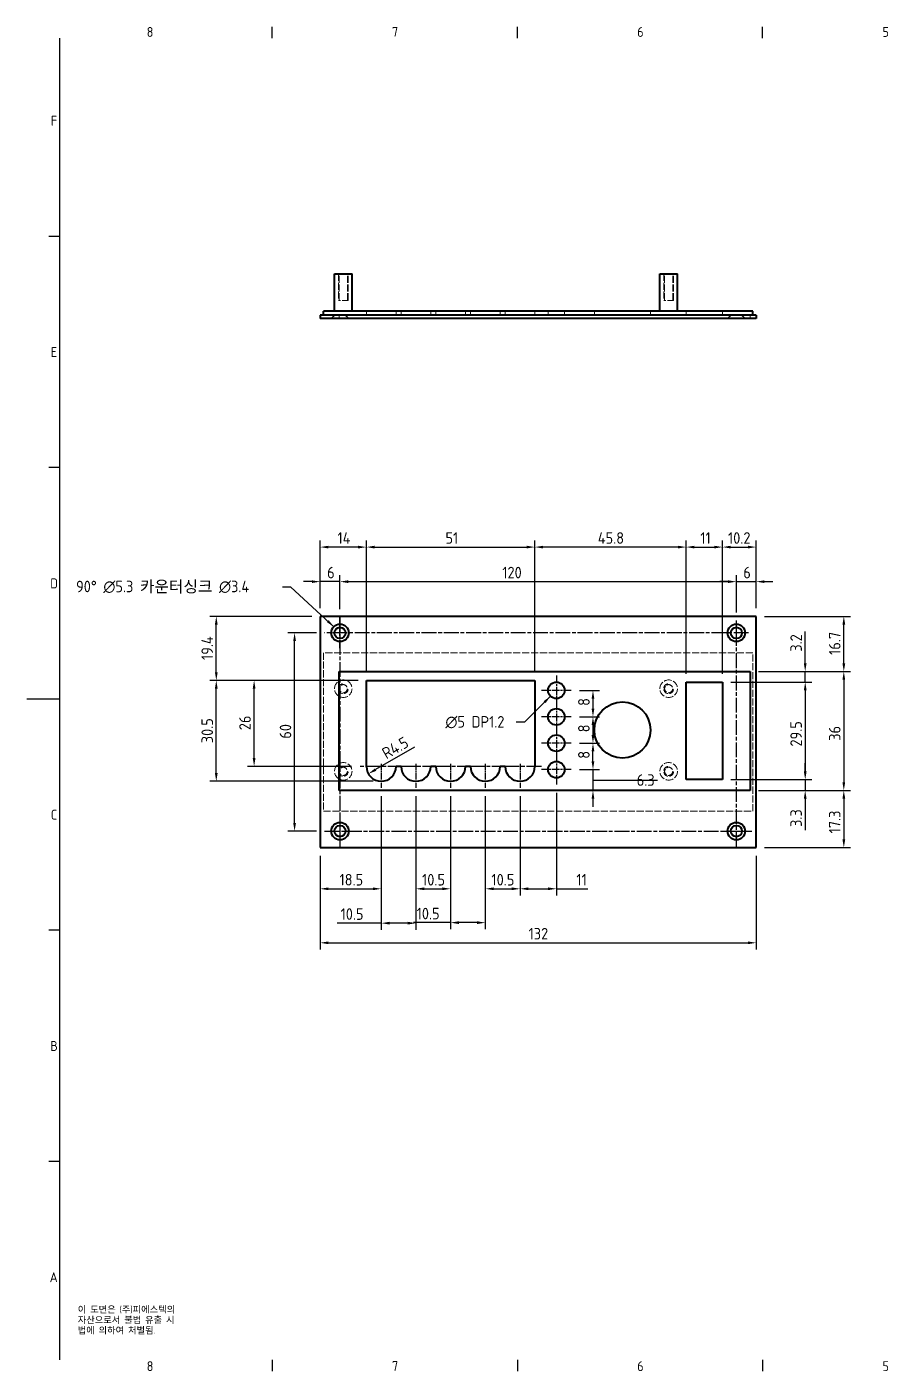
# Model space of a CAD drawing. Header units: millimetres. Extents: x 0 to 594, y 0 to 420.
# Drawn here: x 0 to 260.7, y 6.6 to 413.4 of the extents above; entities that cross this region are included whole.
import ezdxf

# ---------------------------------------------------------------- set-up
doc = ezdxf.new("R2010")
doc.units = ezdxf.units.MM
doc.linetypes.add('CHAIN', pattern=[0.3543, 0.2362, -0.0295, 0.0591, -0.0295])
doc.linetypes.add('DASHED', pattern=[0.2067, 0.1654, -0.0413])
doc.layers.get('0').update_dxf_attribs({"color": 3, "lineweight": 25})
for name, color, linetype, lineweight in [('가려진 것(ISO)', 2, 'DASHED', 18), ('가시적인 것(ISO)', 3, 'Continuous', 40), ('경계(ISO)', 7, 'Continuous', 25), ('기호(ISO)', 5, 'Continuous', 25), ('중심 표식(ISO)', 1, 'Continuous', 25), ('중심선(ISO)', 1, 'Continuous', 25), ('치수(ISO)', 2, 'Continuous', 25)]:
    doc.layers.add(name, color=color, linetype=linetype, lineweight=lineweight)
doc.styles.add('문자 텍스트_PSTEK_POSCO', font='isocp.shx')
doc.styles.add('치수 텍스트_PSTEK_POSCO', font='isocp.shx')
doc.dimstyles.new('치수_PSTEK_POSCO', dxfattribs={"dimtxt": 3.5, "dimasz": 2.5, "dimexe": 2, "dimexo": 2.5, "dimgap": 1, "dimtad": 1, "dimrnd": 1e-08, "dimdsep": 46, "dimtxsty": '치수 텍스트_PSTEK_POSCO', "dimcen": 0.09, "dimdle": 10, "dimclrd": 7, "dimclre": 7, "dimclrt": 2, "dimadec": 1, "dimazin": 2, "dimtfac": 1, "dimtmove": 0, "dimatfit": 3, "dimfxl": 0, "dimtolj": 1, "dimlwd": -1, "dimlwe": -1, "dimarcsym": 0})
doc.dimstyles.new('치수_PSTEK_POSCO$7', dxfattribs={"dimtxt": 3.5, "dimasz": 2.5, "dimexe": 2, "dimexo": 2.5, "dimgap": 1, "dimtad": 1, "dimrnd": 1e-08, "dimdsep": 46, "dimtxsty": '치수 텍스트_PSTEK_POSCO', "dimcen": 0.09, "dimdle": 10, "dimclrd": 7, "dimclre": 7, "dimclrt": 2, "dimadec": 1, "dimazin": 2, "dimtfac": 1, "dimtmove": 0, "dimatfit": 3, "dimfxl": 0, "dimtolj": 1, "dimlwd": -1, "dimlwe": -1, "dimarcsym": 0})

# ---------------------------------------------------------------- blocks, each defined once
blk = doc.blocks.new('경계 Default Border')
at = {"layer": '경계(ISO)'}
for p, q in [((74.25, 410), (74.25, 413.4)), ((148.5, 410), (148.5, 413.4)), ((222.75, 410), (222.75, 413.4)), ((10, 350), (6.6, 350)), ((10, 280), (6.6, 280)), ((10, 140), (6.6, 140)), ((10, 70), (6.6, 70)), ((74.25, 10), (74.25, 6.6)), ((148.5, 10), (148.5, 6.6)), ((222.75, 10), (222.75, 6.6))]:
    blk.add_line(p, q, dxfattribs=at)
at = {"layer": '경계(ISO)', "flags": 128}
for points in [[(10, 10), (10, 410)], [(0, 210), (10, 210)]]:
    blk.add_lwpolyline(points, dxfattribs=at)
at = {"layer": '경계(ISO)', "color": 2, "char_height": 3, "attachment_point": 7, "style": '문자 텍스트_PSTEK_POSCO'}
for s, insert in [('8', (36.27, 410.37)), ('7', (110.52, 410.39)), ('6', (184.77, 410.37)), ('5', (259.02, 410.37)), ('F', (7.24, 383.5)), ('E', (7.24, 313.47)), ('D', (7.08, 243.47)), ('C', (7.24, 173.47)), ('B', (7.08, 103.47)), ('A', (6.91, 33.49)), ('8', (36.27, 6.57)), ('7', (110.52, 6.59)), ('6', (184.77, 6.57)), ('5', (259.02, 6.57))]:
    blk.add_mtext(s, dxfattribs=dict(at, insert=insert))
blk = doc.blocks.new('*D23')
at = {"layer": 'Defpoints', "color": 0}
for p in [(210.59, 215.1), (210.59, 185.6), (235.63, 185.6)]:
    blk.add_point(p, dxfattribs=at)
at = {"layer": '치수(ISO)', "color": 7}
for p, q in [((213.09, 215.1), (237.63, 215.1)), ((235.63, 212.6), (235.63, 188.1)), ((213.09, 185.6), (237.63, 185.6))]:
    blk.add_line(p, q, dxfattribs=at)
for points in [[(235.21, 212.6), (236.05, 212.6), (235.63, 215.1)], [(235.21, 188.1), (236.05, 188.1), (235.63, 185.6)]]:
    blk.add_solid(points, dxfattribs=at)
at = {"layer": '치수(ISO)', "color": 2, "insert": (232.88, 195.6), "char_height": 3.5, "attachment_point": 4, "rotation": 90, "style": '치수 텍스트_PSTEK_POSCO'}
blk.add_mtext('\\A1;29.5', dxfattribs=at)
blk = doc.blocks.new('*D24')
at = {"layer": 'Defpoints', "color": 0}
for p in [(107.29, 183.1), (88.79, 165), (107.29, 152.54)]:
    blk.add_point(p, dxfattribs=at)
at = {"layer": '치수(ISO)', "color": 7}
for p, q in [((107.29, 180.6), (107.29, 150.54)), ((88.79, 162.5), (88.79, 150.54)), ((91.29, 152.54), (104.79, 152.54))]:
    blk.add_line(p, q, dxfattribs=at)
for points in [[(91.29, 152.96), (91.29, 152.13), (88.79, 152.54)], [(104.79, 152.96), (104.79, 152.13), (107.29, 152.54)]]:
    blk.add_solid(points, dxfattribs=at)
at = {"layer": '치수(ISO)', "color": 2, "insert": (94.64, 155.29), "char_height": 3.5, "attachment_point": 4, "style": '치수 텍스트_PSTEK_POSCO'}
blk.add_mtext('\\A1;18.5', dxfattribs=at)
blk = doc.blocks.new('*D25')
at = {"layer": 'Defpoints', "color": 0}
for p in [(107.29, 183.1), (117.79, 183.1), (117.79, 142.14)]:
    blk.add_point(p, dxfattribs=at)
at = {"layer": '치수(ISO)', "color": 7}
for p, q in [((107.29, 180.6), (107.29, 140.14)), ((117.79, 180.6), (117.79, 140.14)), ((107.29, 142.14), (93.97, 142.14)), ((115.29, 142.14), (109.79, 142.14))]:
    blk.add_line(p, q, dxfattribs=at)
for points in [[(109.79, 142.56), (109.79, 141.73), (107.29, 142.14)], [(115.29, 142.56), (115.29, 141.73), (117.79, 142.14)]]:
    blk.add_solid(points, dxfattribs=at)
at = {"layer": '치수(ISO)', "color": 2, "insert": (94.97, 144.89), "char_height": 3.5, "attachment_point": 4, "style": '치수 텍스트_PSTEK_POSCO'}
blk.add_mtext('\\A1;10.5', dxfattribs=at)
blk = doc.blocks.new('*D26')
at = {"layer": 'Defpoints', "color": 0}
for p in [(117.79, 183.1), (128.29, 183.1), (128.29, 152.54)]:
    blk.add_point(p, dxfattribs=at)
at = {"layer": '치수(ISO)', "color": 7}
for p, q in [((117.79, 180.6), (117.79, 150.54)), ((128.29, 180.6), (128.29, 150.54)), ((120.29, 152.54), (125.79, 152.54))]:
    blk.add_line(p, q, dxfattribs=at)
for points in [[(120.29, 152.96), (120.29, 152.13), (117.79, 152.54)], [(125.79, 152.96), (125.79, 152.13), (128.29, 152.54)]]:
    blk.add_solid(points, dxfattribs=at)
at = {"layer": '치수(ISO)', "color": 2, "insert": (119.64, 155.29), "char_height": 3.5, "attachment_point": 4, "style": '치수 텍스트_PSTEK_POSCO'}
blk.add_mtext('\\A1;10.5', dxfattribs=at)
blk = doc.blocks.new('*D27')
at = {"layer": 'Defpoints', "color": 0}
for p in [(138.79, 183.1), (128.29, 182.3), (138.79, 142.3)]:
    blk.add_point(p, dxfattribs=at)
at = {"layer": '치수(ISO)', "color": 7}
for p, q in [((128.29, 179.8), (128.29, 140.3)), ((138.79, 180.6), (138.79, 140.3)), ((128.29, 142.3), (117, 142.3)), ((136.29, 142.3), (130.79, 142.3))]:
    blk.add_line(p, q, dxfattribs=at)
for points in [[(130.79, 142.72), (130.79, 141.88), (128.29, 142.3)], [(136.29, 142.72), (136.29, 141.88), (138.79, 142.3)]]:
    blk.add_solid(points, dxfattribs=at)
at = {"layer": '치수(ISO)', "color": 2, "insert": (118, 145.05), "char_height": 3.5, "attachment_point": 4, "style": '치수 텍스트_PSTEK_POSCO'}
blk.add_mtext('\\A1;10.5', dxfattribs=at)
blk = doc.blocks.new('*D28')
at = {"layer": 'Defpoints', "color": 0}
for p in [(138.79, 183.1), (149.29, 183.1), (149.29, 152.54)]:
    blk.add_point(p, dxfattribs=at)
at = {"layer": '치수(ISO)', "color": 7}
for p, q in [((138.79, 180.6), (138.79, 150.54)), ((149.29, 180.6), (149.29, 150.54)), ((141.29, 152.54), (146.79, 152.54))]:
    blk.add_line(p, q, dxfattribs=at)
for points in [[(141.29, 152.96), (141.29, 152.13), (138.79, 152.54)], [(146.79, 152.96), (146.79, 152.13), (149.29, 152.54)]]:
    blk.add_solid(points, dxfattribs=at)
at = {"layer": '치수(ISO)', "color": 2, "insert": (140.64, 155.29), "char_height": 3.5, "attachment_point": 4, "style": '치수 텍스트_PSTEK_POSCO'}
blk.add_mtext('\\A1;10.5', dxfattribs=at)
blk = doc.blocks.new('*D29')
at = {"layer": 'Defpoints', "color": 0}
for p in [(88.79, 165), (220.79, 165), (220.79, 136.2)]:
    blk.add_point(p, dxfattribs=at)
at = {"layer": '치수(ISO)', "color": 7}
for p, q in [((88.79, 162.5), (88.79, 134.2)), ((220.79, 162.5), (220.79, 134.2)), ((91.29, 136.2), (218.29, 136.2))]:
    blk.add_line(p, q, dxfattribs=at)
for points in [[(91.29, 136.62), (91.29, 135.79), (88.79, 136.2)], [(218.29, 136.62), (218.29, 135.79), (220.79, 136.2)]]:
    blk.add_solid(points, dxfattribs=at)
at = {"layer": '치수(ISO)', "color": 2, "insert": (151.88, 138.95), "char_height": 3.5, "attachment_point": 4, "style": '치수 텍스트_PSTEK_POSCO'}
blk.add_mtext('\\A1;132', dxfattribs=at)
blk = doc.blocks.new('*D30')
at = {"layer": 'Defpoints', "color": 0}
for p in [(153.79, 255.96), (102.79, 215.6), (153.79, 215.6)]:
    blk.add_point(p, dxfattribs=at)
at = {"layer": '치수(ISO)', "color": 7}
for p, q in [((102.79, 218.1), (102.79, 257.96)), ((153.79, 218.1), (153.79, 257.96)), ((105.29, 255.96), (151.29, 255.96))]:
    blk.add_line(p, q, dxfattribs=at)
for points in [[(105.29, 256.37), (105.29, 255.54), (102.79, 255.96)], [(151.29, 256.37), (151.29, 255.54), (153.79, 255.96)]]:
    blk.add_solid(points, dxfattribs=at)
at = {"layer": '치수(ISO)', "color": 2, "insert": (126.72, 258.71), "char_height": 3.5, "attachment_point": 4, "style": '치수 텍스트_PSTEK_POSCO'}
blk.add_mtext('\\A1;51', dxfattribs=at)
blk = doc.blocks.new('*D31')
at = {"layer": 'Defpoints', "color": 0}
for p in [(210.59, 255.96), (199.59, 215.1), (210.59, 215.1)]:
    blk.add_point(p, dxfattribs=at)
at = {"layer": '치수(ISO)', "color": 7}
for p, q in [((199.59, 217.6), (199.59, 257.96)), ((210.59, 217.6), (210.59, 257.96)), ((202.09, 255.96), (208.09, 255.96))]:
    blk.add_line(p, q, dxfattribs=at)
for points in [[(202.09, 256.37), (202.09, 255.54), (199.59, 255.96)], [(208.09, 256.37), (208.09, 255.54), (210.59, 255.96)]]:
    blk.add_solid(points, dxfattribs=at)
at = {"layer": '치수(ISO)', "color": 2, "insert": (203.87, 258.71), "char_height": 3.5, "attachment_point": 4, "style": '치수 텍스트_PSTEK_POSCO'}
blk.add_mtext('\\A1;11', dxfattribs=at)
blk = doc.blocks.new('*D32')
at = {"layer": 'Defpoints', "color": 0}
for p in [(220.79, 255.96), (220.79, 235), (210.59, 215.1)]:
    blk.add_point(p, dxfattribs=at)
at = {"layer": '치수(ISO)', "color": 7}
for p, q in [((210.59, 217.6), (210.59, 257.96)), ((220.79, 237.5), (220.79, 257.96)), ((213.09, 255.96), (218.29, 255.96))]:
    blk.add_line(p, q, dxfattribs=at)
for points in [[(213.09, 256.37), (213.09, 255.54), (210.59, 255.96)], [(218.29, 256.37), (218.29, 255.54), (220.79, 255.96)]]:
    blk.add_solid(points, dxfattribs=at)
at = {"layer": '치수(ISO)', "color": 2, "insert": (212.26, 258.71), "char_height": 3.5, "attachment_point": 4, "style": '치수 텍스트_PSTEK_POSCO'}
blk.add_mtext('\\A1;10.2', dxfattribs=at)
blk = doc.blocks.new('*D33')
at = {"layer": 'Defpoints', "color": 0}
for p in [(153.79, 255.96), (153.79, 215.6), (199.59, 215.1)]:
    blk.add_point(p, dxfattribs=at)
at = {"layer": '치수(ISO)', "color": 7}
for p, q in [((153.79, 218.1), (153.79, 257.96)), ((199.59, 217.6), (199.59, 257.96)), ((197.09, 255.96), (156.29, 255.96))]:
    blk.add_line(p, q, dxfattribs=at)
for points in [[(156.29, 256.37), (156.29, 255.54), (153.79, 255.96)], [(197.09, 256.37), (197.09, 255.54), (199.59, 255.96)]]:
    blk.add_solid(points, dxfattribs=at)
at = {"layer": '치수(ISO)', "color": 2, "insert": (172.84, 258.71), "char_height": 3.5, "attachment_point": 4, "style": '치수 텍스트_PSTEK_POSCO'}
blk.add_mtext('\\A1;45.8', dxfattribs=at)
blk = doc.blocks.new('*D34')
at = {"layer": 'Defpoints', "color": 0}
for p in [(164.79, 196.6), (171.38, 196.6), (164.79, 188.6)]:
    blk.add_point(p, dxfattribs=at)
at = {"layer": '치수(ISO)', "color": 7}
for p, q in [((167.29, 196.6), (173.38, 196.6)), ((171.38, 191.1), (171.38, 194.1)), ((167.29, 188.6), (173.38, 188.6))]:
    blk.add_line(p, q, dxfattribs=at)
for points in [[(170.96, 194.1), (171.79, 194.1), (171.38, 196.6)], [(170.96, 191.1), (171.79, 191.1), (171.38, 188.6)]]:
    blk.add_solid(points, dxfattribs=at)
at = {"layer": '치수(ISO)', "color": 2, "insert": (168.63, 191.9), "char_height": 3.5, "attachment_point": 4, "rotation": 90, "style": '치수 텍스트_PSTEK_POSCO'}
blk.add_mtext('\\A1;8', dxfattribs=at)
blk = doc.blocks.new('*D35')
at = {"layer": 'Defpoints', "color": 0}
for p in [(164.79, 204.6), (164.79, 196.6), (171.38, 196.6)]:
    blk.add_point(p, dxfattribs=at)
at = {"layer": '치수(ISO)', "color": 7}
for p, q in [((167.29, 204.6), (173.38, 204.6)), ((171.38, 202.1), (171.38, 199.1)), ((167.29, 196.6), (173.38, 196.6))]:
    blk.add_line(p, q, dxfattribs=at)
for points in [[(170.96, 202.1), (171.79, 202.1), (171.38, 204.6)], [(170.96, 199.1), (171.79, 199.1), (171.38, 196.6)]]:
    blk.add_solid(points, dxfattribs=at)
at = {"layer": '치수(ISO)', "color": 2, "insert": (168.63, 199.9), "char_height": 3.5, "attachment_point": 4, "rotation": 90, "style": '치수 텍스트_PSTEK_POSCO'}
blk.add_mtext('\\A1;8', dxfattribs=at)
blk = doc.blocks.new('*D36')
at = {"layer": 'Defpoints', "color": 0}
for p in [(164.79, 212.6), (164.79, 204.6), (171.38, 204.6)]:
    blk.add_point(p, dxfattribs=at)
at = {"layer": '치수(ISO)', "color": 7}
for p, q in [((167.29, 212.6), (173.38, 212.6)), ((171.38, 210.1), (171.38, 207.1)), ((167.29, 204.6), (173.38, 204.6))]:
    blk.add_line(p, q, dxfattribs=at)
for points in [[(170.96, 210.1), (171.79, 210.1), (171.38, 212.6)], [(170.96, 207.1), (171.79, 207.1), (171.38, 204.6)]]:
    blk.add_solid(points, dxfattribs=at)
at = {"layer": '치수(ISO)', "color": 2, "insert": (168.63, 207.9), "char_height": 3.5, "attachment_point": 4, "rotation": 90, "style": '치수 텍스트_PSTEK_POSCO'}
blk.add_mtext('\\A1;8', dxfattribs=at)
blk = doc.blocks.new('*D37')
at = {"layer": 'Defpoints', "color": 0}
for p in [(103.39, 187.35), (107.29, 189.6)]:
    blk.add_point(p, dxfattribs=at)
at = {"layer": '치수(ISO)', "color": 7}
blk.add_line((117.31, 195.38), (105.56, 188.6), dxfattribs=at)
blk.add_solid([(105.35, 188.96), (105.77, 188.24), (103.39, 187.35)], dxfattribs=at)
at = {"layer": '치수(ISO)', "color": 2, "insert": (107.97, 193.17), "char_height": 3.5, "attachment_point": 4, "rotation": 30, "style": '치수 텍스트_PSTEK_POSCO'}
blk.add_mtext('\\A1;R4.5', dxfattribs=at)
blk = doc.blocks.new('*D38')
at = {"layer": 'Defpoints', "color": 0}
for p in [(68.79, 215.6), (102.79, 215.6), (100.79, 189.6)]:
    blk.add_point(p, dxfattribs=at)
at = {"layer": '치수(ISO)', "color": 7}
for p, q in [((100.29, 215.6), (66.79, 215.6)), ((68.79, 192.1), (68.79, 213.1)), ((98.29, 189.6), (66.79, 189.6))]:
    blk.add_line(p, q, dxfattribs=at)
for points in [[(68.37, 213.1), (69.21, 213.1), (68.79, 215.6)], [(68.37, 192.1), (69.21, 192.1), (68.79, 189.6)]]:
    blk.add_solid(points, dxfattribs=at)
at = {"layer": '치수(ISO)', "color": 2, "insert": (66.04, 200.54), "char_height": 3.5, "attachment_point": 4, "rotation": 90, "style": '치수 텍스트_PSTEK_POSCO'}
blk.add_mtext('\\A1;26', dxfattribs=at)
blk = doc.blocks.new('*D39')
at = {"layer": 'Defpoints', "color": 0}
for p in [(57.34, 235), (88.79, 235), (102.79, 215.6)]:
    blk.add_point(p, dxfattribs=at)
at = {"layer": '치수(ISO)', "color": 7}
for p, q in [((86.29, 235), (55.34, 235)), ((57.34, 218.1), (57.34, 232.5)), ((100.29, 215.6), (55.34, 215.6))]:
    blk.add_line(p, q, dxfattribs=at)
for points in [[(56.92, 232.5), (57.76, 232.5), (57.34, 235)], [(56.92, 218.1), (57.76, 218.1), (57.34, 215.6)]]:
    blk.add_solid(points, dxfattribs=at)
at = {"layer": '치수(ISO)', "color": 2, "insert": (54.59, 221.79), "char_height": 3.5, "attachment_point": 4, "rotation": 90, "style": '치수 텍스트_PSTEK_POSCO'}
blk.add_mtext('\\A1;19.4', dxfattribs=at)
blk = doc.blocks.new('*D40')
at = {"layer": 'Defpoints', "color": 0}
for p in [(149.29, 183.1), (160.29, 184.1), (149.29, 152.54)]:
    blk.add_point(p, dxfattribs=at)
at = {"layer": '치수(ISO)', "color": 7}
for p, q in [((149.29, 180.6), (149.29, 150.54)), ((160.29, 181.6), (160.29, 150.54)), ((151.79, 152.54), (157.79, 152.54)), ((160.29, 152.54), (169.81, 152.54))]:
    blk.add_line(p, q, dxfattribs=at)
for points in [[(151.79, 152.96), (151.79, 152.13), (149.29, 152.54)], [(157.79, 152.96), (157.79, 152.13), (160.29, 152.54)]]:
    blk.add_solid(points, dxfattribs=at)
at = {"layer": '치수(ISO)', "color": 2, "insert": (166.36, 155.29), "char_height": 3.5, "attachment_point": 4, "style": '치수 텍스트_PSTEK_POSCO'}
blk.add_mtext('\\A1;11', dxfattribs=at)
blk = doc.blocks.new('*D46')
at = {"layer": 'Defpoints', "color": 0}
for p in [(218.99, 218.3), (218.99, 182.3), (247.32, 182.3)]:
    blk.add_point(p, dxfattribs=at)
at = {"layer": '치수(ISO)', "color": 7}
for p, q in [((221.49, 218.3), (249.32, 218.3)), ((247.32, 215.8), (247.32, 184.8)), ((221.49, 182.3), (249.32, 182.3))]:
    blk.add_line(p, q, dxfattribs=at)
for points in [[(246.9, 215.8), (247.74, 215.8), (247.32, 218.3)], [(246.9, 184.8), (247.74, 184.8), (247.32, 182.3)]]:
    blk.add_solid(points, dxfattribs=at)
at = {"layer": '치수(ISO)', "color": 2, "insert": (244.57, 197.34), "char_height": 3.5, "attachment_point": 4, "rotation": 90, "style": '치수 텍스트_PSTEK_POSCO'}
blk.add_mtext('\\A1;36', dxfattribs=at)
blk = doc.blocks.new('*D47')
at = {"layer": 'Defpoints', "color": 0}
for p in [(220.79, 235), (247.32, 235), (218.99, 218.3)]:
    blk.add_point(p, dxfattribs=at)
at = {"layer": '치수(ISO)', "color": 7}
for p, q in [((223.29, 235), (249.32, 235)), ((247.32, 220.8), (247.32, 232.5)), ((221.49, 218.3), (249.32, 218.3))]:
    blk.add_line(p, q, dxfattribs=at)
for points in [[(246.9, 232.5), (247.74, 232.5), (247.32, 235)], [(246.9, 220.8), (247.74, 220.8), (247.32, 218.3)]]:
    blk.add_solid(points, dxfattribs=at)
at = {"layer": '치수(ISO)', "color": 2, "insert": (244.57, 223.33), "char_height": 3.5, "attachment_point": 4, "rotation": 90, "style": '치수 텍스트_PSTEK_POSCO'}
blk.add_mtext('\\A1;16.7', dxfattribs=at)
blk = doc.blocks.new('*D48')
at = {"layer": 'Defpoints', "color": 0}
for p in [(218.99, 218.3), (235.63, 218.3), (210.59, 215.1)]:
    blk.add_point(p, dxfattribs=at)
at = {"layer": '치수(ISO)', "color": 7}
for p, q in [((235.63, 220.8), (235.63, 230.41)), ((221.49, 218.3), (237.63, 218.3)), ((235.63, 215.1), (235.63, 218.3)), ((213.09, 215.1), (237.63, 215.1)), ((235.63, 212.6), (235.63, 210.1))]:
    blk.add_line(p, q, dxfattribs=at)
for points in [[(235.21, 220.8), (236.05, 220.8), (235.63, 218.3)], [(235.21, 212.6), (236.05, 212.6), (235.63, 215.1)]]:
    blk.add_solid(points, dxfattribs=at)
at = {"layer": '치수(ISO)', "color": 2, "insert": (232.88, 224.3), "char_height": 3.5, "attachment_point": 4, "rotation": 90, "style": '치수 텍스트_PSTEK_POSCO'}
blk.add_mtext('\\A1;3.2', dxfattribs=at)
blk = doc.blocks.new('*D49')
at = {"layer": 'Defpoints', "color": 0}
for p in [(210.59, 185.6), (235.63, 185.6), (218.99, 182.3)]:
    blk.add_point(p, dxfattribs=at)
at = {"layer": '치수(ISO)', "color": 7}
for p, q in [((235.63, 188.1), (235.63, 190.6)), ((213.09, 185.6), (237.63, 185.6)), ((235.63, 185.6), (235.63, 182.3)), ((221.49, 182.3), (237.63, 182.3)), ((235.63, 179.8), (235.63, 170.26))]:
    blk.add_line(p, q, dxfattribs=at)
for points in [[(235.21, 188.1), (236.05, 188.1), (235.63, 185.6)], [(235.21, 179.8), (236.05, 179.8), (235.63, 182.3)]]:
    blk.add_solid(points, dxfattribs=at)
at = {"layer": '치수(ISO)', "color": 2, "insert": (232.88, 171.26), "char_height": 3.5, "attachment_point": 4, "rotation": 90, "style": '치수 텍스트_PSTEK_POSCO'}
blk.add_mtext('\\A1;3.3', dxfattribs=at)
blk = doc.blocks.new('*D50')
at = {"layer": 'Defpoints', "color": 0}
for p in [(218.99, 182.3), (220.79, 165), (247.32, 165)]:
    blk.add_point(p, dxfattribs=at)
at = {"layer": '치수(ISO)', "color": 7}
for p, q in [((221.49, 182.3), (249.32, 182.3)), ((247.32, 179.8), (247.32, 167.5)), ((223.29, 165), (249.32, 165))]:
    blk.add_line(p, q, dxfattribs=at)
for points in [[(246.9, 179.8), (247.74, 179.8), (247.32, 182.3)], [(246.9, 167.5), (247.74, 167.5), (247.32, 165)]]:
    blk.add_solid(points, dxfattribs=at)
at = {"layer": '치수(ISO)', "color": 2, "insert": (244.57, 169.3), "char_height": 3.5, "attachment_point": 4, "rotation": 90, "style": '치수 텍스트_PSTEK_POSCO'}
blk.add_mtext('\\A1;17.3', dxfattribs=at)
blk = doc.blocks.new('*D66')
at = {"layer": 'Defpoints', "color": 0}
for p in [(88.79, 255.96), (88.79, 235), (102.79, 215.6)]:
    blk.add_point(p, dxfattribs=at)
at = {"layer": '치수(ISO)', "color": 7}
for p, q in [((88.79, 237.5), (88.79, 257.96)), ((102.79, 218.1), (102.79, 257.96)), ((100.29, 255.96), (91.29, 255.96))]:
    blk.add_line(p, q, dxfattribs=at)
for points in [[(91.29, 256.37), (91.29, 255.54), (88.79, 255.96)], [(100.29, 256.37), (100.29, 255.54), (102.79, 255.96)]]:
    blk.add_solid(points, dxfattribs=at)
at = {"layer": '치수(ISO)', "color": 2, "insert": (94.04, 258.71), "char_height": 3.5, "attachment_point": 4, "style": '치수 텍스트_PSTEK_POSCO'}
blk.add_mtext('\\A1;14', dxfattribs=at)
blk = doc.blocks.new('*D67')
at = {"layer": 'Defpoints', "color": 0}
for p in [(81.04, 230), (90.14, 230), (90.14, 170)]:
    blk.add_point(p, dxfattribs=at)
at = {"layer": '치수(ISO)', "color": 7}
for p, q in [((87.64, 230), (79.04, 230)), ((81.04, 172.5), (81.04, 227.5)), ((87.64, 170), (79.04, 170))]:
    blk.add_line(p, q, dxfattribs=at)
for points in [[(80.62, 227.5), (81.46, 227.5), (81.04, 230)], [(80.62, 172.5), (81.46, 172.5), (81.04, 170)]]:
    blk.add_solid(points, dxfattribs=at)
at = {"layer": '치수(ISO)', "color": 2, "insert": (78.29, 197.97), "char_height": 3.5, "attachment_point": 4, "rotation": 90, "style": '치수 텍스트_PSTEK_POSCO'}
blk.add_mtext('\\A1;60', dxfattribs=at)
blk = doc.blocks.new('*D68')
at = {"layer": 'Defpoints', "color": 0}
for p in [(214.79, 245.5), (94.79, 234.65), (214.79, 233.7)]:
    blk.add_point(p, dxfattribs=at)
at = {"layer": '치수(ISO)', "color": 7}
for p, q in [((94.79, 237.15), (94.79, 247.5)), ((97.29, 245.5), (212.29, 245.5)), ((214.79, 236.2), (214.79, 247.5))]:
    blk.add_line(p, q, dxfattribs=at)
for points in [[(97.29, 245.91), (97.29, 245.08), (94.79, 245.5)], [(212.29, 245.91), (212.29, 245.08), (214.79, 245.5)]]:
    blk.add_solid(points, dxfattribs=at)
at = {"layer": '치수(ISO)', "color": 2, "insert": (143.93, 248.25), "char_height": 3.5, "attachment_point": 4, "style": '치수 텍스트_PSTEK_POSCO'}
blk.add_mtext('\\A1;120', dxfattribs=at)
blk = doc.blocks.new('*D69')
at = {"layer": 'Defpoints', "color": 0}
for p in [(88.79, 245.5), (88.79, 235), (94.79, 234.65)]:
    blk.add_point(p, dxfattribs=at)
at = {"layer": '치수(ISO)', "color": 7}
for p, q in [((86.29, 245.5), (83.79, 245.5)), ((88.79, 237.5), (88.79, 247.5)), ((94.79, 245.5), (88.79, 245.5)), ((94.79, 237.15), (94.79, 247.5)), ((97.29, 245.5), (99.79, 245.5))]:
    blk.add_line(p, q, dxfattribs=at)
for points in [[(86.29, 245.91), (86.29, 245.08), (88.79, 245.5)], [(97.29, 245.91), (97.29, 245.08), (94.79, 245.5)]]:
    blk.add_solid(points, dxfattribs=at)
at = {"layer": '치수(ISO)', "color": 2, "insert": (90.9, 248.25), "char_height": 3.5, "attachment_point": 4, "style": '치수 텍스트_PSTEK_POSCO'}
blk.add_mtext('\\A1;6', dxfattribs=at)
blk = doc.blocks.new('*D70')
at = {"layer": 'Defpoints', "color": 0}
for p in [(220.79, 245.5), (214.79, 233.7), (220.79, 235)]:
    blk.add_point(p, dxfattribs=at)
at = {"layer": '치수(ISO)', "color": 7}
for p, q in [((212.29, 245.5), (209.79, 245.5)), ((214.79, 236.2), (214.79, 247.5)), ((214.79, 245.5), (220.79, 245.5)), ((220.79, 237.5), (220.79, 247.5)), ((223.29, 245.5), (225.79, 245.5))]:
    blk.add_line(p, q, dxfattribs=at)
for points in [[(212.29, 245.91), (212.29, 245.08), (214.79, 245.5)], [(223.29, 245.91), (223.29, 245.08), (220.79, 245.5)]]:
    blk.add_solid(points, dxfattribs=at)
at = {"layer": '치수(ISO)', "color": 2, "insert": (216.9, 248.25), "char_height": 3.5, "attachment_point": 4, "style": '치수 텍스트_PSTEK_POSCO'}
blk.add_mtext('\\A1;6', dxfattribs=at)
blk = doc.blocks.new('*D71')
at = {"layer": 'Defpoints', "color": 0}
for p in [(57.34, 215.6), (102.79, 215.6), (107.29, 185.1)]:
    blk.add_point(p, dxfattribs=at)
at = {"layer": '치수(ISO)', "color": 7}
for p, q in [((100.29, 215.6), (55.34, 215.6)), ((57.34, 187.6), (57.34, 213.1)), ((104.79, 185.1), (55.34, 185.1))]:
    blk.add_line(p, q, dxfattribs=at)
for points in [[(56.92, 213.1), (57.76, 213.1), (57.34, 215.6)], [(56.92, 187.6), (57.76, 187.6), (57.34, 185.1)]]:
    blk.add_solid(points, dxfattribs=at)
at = {"layer": '치수(ISO)', "color": 2, "insert": (54.59, 196.6), "char_height": 3.5, "attachment_point": 4, "rotation": 90, "style": '치수 텍스트_PSTEK_POSCO'}
blk.add_mtext('\\A1;30.5', dxfattribs=at)
blk = doc.blocks.new('*D72')
at = {"layer": 'Defpoints', "color": 0}
for p in [(164.79, 188.6), (171.38, 182.3), (171.38, 182.3)]:
    blk.add_point(p, dxfattribs=at)
at = {"layer": '치수(ISO)', "color": 7}
for p, q in [((171.38, 191.1), (171.38, 193.6)), ((167.29, 188.6), (173.38, 188.6)), ((171.38, 188.6), (171.38, 182.3)), ((171.38, 188.6), (171.38, 182.3)), ((171.38, 185.45), (183.63, 185.45)), ((183.63, 185.45), (190.89, 185.45)), ((171.38, 179.8), (171.38, 177.3))]:
    blk.add_line(p, q, dxfattribs=at)
for points in [[(170.96, 191.1), (171.79, 191.1), (171.38, 188.6)], [(170.96, 179.8), (171.79, 179.8), (171.38, 182.3)]]:
    blk.add_solid(points, dxfattribs=at)
at = {"layer": '치수(ISO)', "color": 2, "insert": (184.63, 185.45), "char_height": 3.5, "attachment_point": 4, "style": '치수 텍스트_PSTEK_POSCO'}
blk.add_mtext('\\A1;6.3', dxfattribs=at)

msp = doc.modelspace()

# ---------------------------------------------------------------- linework, layer by layer
at = {"layer": '가려진 것(ISO)', "ltscale": 12.901145}
for p, q in [((94.29, 338.638), (94.29, 330.638)), ((94.561, 330.638), (94.561, 338.638)), ((97.02, 330.638), (97.02, 338.638)), ((97.29, 330.638), (97.29, 338.638)), ((192.79, 338.638), (192.79, 330.638)), ((193.061, 330.638), (193.061, 338.638)), ((195.52, 330.638), (195.52, 338.638)), ((195.79, 330.638), (195.79, 338.638)), ((89.79, 224.001), (89.79, 176.001)), ((219.79, 176.001), (219.79, 224.001))]:
    msp.add_line(p, q, dxfattribs=at)
at = {"layer": '가려진 것(ISO)', "ltscale": 11.399102}
for p, q in [((97.29, 330.638), (94.29, 330.638)), ((195.79, 330.638), (192.79, 330.638))]:
    msp.add_line(p, q, dxfattribs=at)
at = {"layer": '가려진 것(ISO)', "ltscale": 2.558865}
for p, q in [((93.09, 326.088), (92.14, 325.138)), ((96.49, 326.088), (97.44, 325.138)), ((213.09, 326.088), (212.14, 325.138)), ((216.49, 326.088), (217.44, 325.138))]:
    msp.add_line(p, q, dxfattribs=at)
at = {"layer": '가려진 것(ISO)', "ltscale": 0.095135}
for p, q in [((93.09, 326.138), (93.09, 326.088)), ((96.49, 326.138), (96.49, 326.088)), ((213.09, 326.138), (213.09, 326.088)), ((216.49, 326.138), (216.49, 326.088))]:
    msp.add_line(p, q, dxfattribs=at)
at = {"layer": '가려진 것(ISO)', "ltscale": 12.918983}
for p, q in [((93.09, 326.088), (96.49, 326.088)), ((213.09, 326.088), (216.49, 326.088))]:
    msp.add_line(p, q, dxfattribs=at)
at = {"layer": '가려진 것(ISO)', "ltscale": 1.904597}
for p, q in [((94.59, 326.138), (94.59, 325.138)), ((218.99, 326.138), (218.99, 325.138))]:
    msp.add_line(p, q, dxfattribs=at)
at = {"layer": '가려진 것(ISO)', "ltscale": 2.285536}
for p, q in [((102.79, 326.138), (102.79, 327.338)), ((111.79, 326.138), (111.79, 327.338)), ((113.29, 326.138), (113.29, 327.338)), ((122.29, 326.138), (122.29, 327.338)), ((123.79, 326.138), (123.79, 327.338)), ((132.79, 326.138), (132.79, 327.338)), ((134.29, 326.138), (134.29, 327.338)), ((143.29, 326.138), (143.29, 327.338)), ((144.79, 326.138), (144.79, 327.338)), ((153.79, 326.138), (153.79, 327.338)), ((157.79, 326.138), (157.79, 327.338)), ((162.79, 326.138), (162.79, 327.338)), ((171.79, 326.138), (171.79, 327.338)), ((188.79, 326.138), (188.79, 327.338)), ((199.59, 326.138), (199.59, 327.338)), ((210.59, 326.138), (210.59, 327.338))]:
    msp.add_line(p, q, dxfattribs=at)
at = {"layer": '가려진 것(ISO)', "ltscale": 13.102725}
for p, q in [((219.79, 224.001), (89.79, 224.001)), ((89.79, 176.001), (219.79, 176.001))]:
    msp.add_line(p, q, dxfattribs=at)
at = {"layer": '가려진 것(ISO)', "ltscale": 13.42561}
for centre in [(95.79, 213.101), (194.29, 213.101), (95.79, 188.101), (194.29, 188.101)]:
    msp.add_circle(centre, 2.65, dxfattribs=at)
at = {"layer": '가려진 것(ISO)', "ltscale": 12.457952}
for centre in [(95.79, 213.101), (194.29, 213.101), (95.79, 188.101), (194.29, 188.101)]:
    msp.add_circle(centre, 1.23, dxfattribs=at)
at = {"layer": '가려진 것(ISO)', "ltscale": 11.399102}
for centre in [(95.79, 213.101), (194.29, 213.101), (95.79, 188.101), (194.29, 188.101)]:
    msp.add_arc(centre, 1.5, 100, 10, dxfattribs=at)
at = {"layer": '가시적인 것(ISO)'}
for p, q in [((93.14, 338.638), (98.44, 338.638)), ((93.14, 327.338), (93.14, 338.638)), ((98.44, 327.338), (98.44, 338.638)), ((191.64, 338.638), (196.94, 338.638)), ((191.64, 327.338), (191.64, 338.638)), ((196.94, 327.338), (196.94, 338.638)), ((220.79, 326.138), (88.79, 326.138)), ((88.79, 326.138), (88.79, 325.138)), ((219.79, 327.338), (89.79, 327.338)), ((89.79, 326.138), (89.79, 327.338)), ((219.79, 326.138), (219.79, 327.338)), ((220.79, 326.138), (220.79, 325.138)), ((220.79, 325.138), (88.79, 325.138)), ((88.79, 235.001), (88.79, 165.001)), ((220.79, 235.001), (88.79, 235.001)), ((220.79, 165.001), (220.79, 235.001)), ((94.59, 182.301), (94.59, 218.301)), ((94.59, 218.301), (218.99, 218.301)), ((218.99, 218.301), (218.99, 182.301)), ((102.79, 215.601), (153.79, 215.601)), ((102.79, 189.601), (102.79, 215.601)), ((153.79, 215.601), (153.79, 189.601)), ((199.59, 185.601), (199.59, 215.101)), ((199.59, 215.101), (210.59, 215.101)), ((210.59, 215.101), (210.59, 185.601)), ((113.29, 189.601), (111.79, 189.601)), ((123.79, 189.601), (122.29, 189.601)), ((134.29, 189.601), (132.79, 189.601)), ((144.79, 189.601), (143.29, 189.601)), ((210.59, 185.601), (199.59, 185.601)), ((218.99, 182.301), (94.59, 182.301)), ((88.79, 165.001), (220.79, 165.001))]:
    msp.add_line(p, q, dxfattribs=at)
for centre, radius in [((94.79, 230.001), 2.65), ((214.79, 230.001), 2.65), ((94.79, 230.001), 1.7), ((214.79, 230.001), 1.7), ((160.29, 212.601), 2.5), ((180.29, 200.601), 8.5), ((160.29, 204.601), 2.5), ((160.29, 196.601), 2.5), ((160.29, 188.601), 2.5), ((94.79, 170.001), 2.65), ((94.79, 170.001), 1.7), ((214.79, 170.001), 2.65), ((214.79, 170.001), 1.7)]:
    msp.add_circle(centre, radius, dxfattribs=at)
for centre in [(107.29, 189.601), (117.79, 189.601), (128.29, 189.601), (138.79, 189.601), (149.29, 189.601)]:
    msp.add_arc(centre, 4.5, 180, 0, dxfattribs=at)
at = {"layer": '중심 표식(ISO)', "linetype": 'CHAIN', "ltscale": 10.334129}
for p, q in [((94.79, 225.351), (94.79, 234.651)), ((94.79, 174.651), (94.79, 165.351)), ((210.14, 170.001), (219.44, 170.001))]:
    msp.add_line(p, q, dxfattribs=at)
at = {"layer": '중심 표식(ISO)', "linetype": 'CHAIN', "ltscale": 8.222835}
msp.add_line((214.79, 226.301), (214.79, 233.701), dxfattribs=at)
at = {"layer": '중심 표식(ISO)', "linetype": 'CHAIN', "ltscale": 10.000767}
for p, q in [((160.29, 217.101), (160.29, 208.101)), ((164.79, 212.601), (155.79, 212.601)), ((160.29, 209.101), (160.29, 200.101)), ((164.79, 204.601), (155.79, 204.601)), ((160.29, 201.101), (160.29, 192.101)), ((164.79, 196.601), (155.79, 196.601)), ((160.29, 193.101), (160.29, 184.101)), ((164.79, 188.601), (155.79, 188.601))]:
    msp.add_line(p, q, dxfattribs=at)
at = {"layer": '중심 표식(ISO)', "linetype": 'CHAIN', "ltscale": 19.051651}
for p, q in [((113.79, 189.601), (100.79, 189.601)), ((124.29, 189.601), (111.29, 189.601)), ((134.79, 189.601), (121.79, 189.601)), ((145.29, 189.601), (132.29, 189.601)), ((155.79, 189.601), (142.79, 189.601))]:
    msp.add_line(p, q, dxfattribs=at)
at = {"layer": '중심 표식(ISO)', "linetype": 'CHAIN', "ltscale": 8.056153}
for p, q in [((107.29, 190.351), (107.29, 183.101)), ((117.79, 190.351), (117.79, 183.101)), ((128.29, 190.351), (128.29, 183.101)), ((138.79, 190.351), (138.79, 183.101)), ((149.29, 190.351), (149.29, 183.101))]:
    msp.add_line(p, q, dxfattribs=at)
at = {"layer": '중심선(ISO)', "linetype": 'CHAIN', "ltscale": 19.051651}
for p, q in [((94.79, 234.651), (94.79, 165.351)), ((214.79, 165.351), (214.79, 233.701)), ((218.49, 230.001), (90.14, 230.001)), ((90.14, 170.001), (219.44, 170.001))]:
    msp.add_line(p, q, dxfattribs=at)

# ---------------------------------------------------------------- block references
msp.add_blockref('경계 Default Border', (0, 0))

# ---------------------------------------------------------------- texts
at = {"layer": '기호(ISO)', "color": 2, "char_height": 3.5, "attachment_point": 4, "line_spacing_factor": 0.6125, "style": '치수 텍스트_PSTEK_POSCO'}
for s, insert, width in [('{90° \\fAIGDT|b0|i0;\\H3.5000;n\\fisocp|b0|i0;\\H3.5000;5.3 카운터싱크 \\fAIGDT|b0|i0;\\H3.5000;n\\fisocp|b0|i0;\\H3.5000;3.4}', (14.896, 243.848), 61.52948), ('{\\fAIGDT|b0|i0;\\H3.5000;n\\fisocp|b0|i0;\\H3.5000;5 DP1.2}', (126.712, 202.966), 20.461)]:
    msp.add_mtext(s, dxfattribs=dict(at, insert=insert, width=width))
at = {"layer": '기호(ISO)', "color": 7, "insert": (15.395, 26.228), "char_height": 2, "width": 51.24014, "attachment_point": 1, "line_spacing_factor": 0.944221, "style": '문자 텍스트_PSTEK_POSCO'}
msp.add_mtext('{이 도면은 (주)피에스텍의\\P자산으로서 불법 유출 시 \\P법에 의하여 처벌됨.}', dxfattribs=at)

# ---------------------------------------------------------------- dimensions: what is measured, and where the dimension line sits
at = {"layer": '치수(ISO)', "color": 7}
for base, p1, p2, picture, middle in [((88.79, 255.958), (102.79, 215.601), (88.79, 235.001), '*D66', (95.79, 255.958)), ((153.79, 255.958), (199.59, 215.101), (153.79, 215.601), '*D33', (176.69, 255.958))]:
    dim = msp.add_linear_dim(base=base, p1=p1, p2=p2, dimstyle='치수_PSTEK_POSCO', override={"dimdec": 2, "dimtp": 0, "dimtm": 0, "dimtdec": 2, "dimtofl": 0, "dimatfit": 1}, dxfattribs=at)
    dim.commit()
    dim.dimension.update_dxf_attribs({"geometry": picture, "text_midpoint": middle, "dimtype": 160})
for base, p1, p2, angle, override, picture, middle in [((153.79, 255.958), (102.79, 215.601), (153.79, 215.601), 180, {"dimdec": 2, "dimtp": 0, "dimtm": 0, "dimtdec": 2, "dimtofl": 0, "dimatfit": 1}, '*D30', (128.29, 255.958)), ((210.59, 255.958), (199.59, 215.101), (210.59, 215.101), 180, {"dimdec": 2, "dimtp": 0, "dimtm": 0, "dimtdec": 2, "dimtofl": 0, "dimatfit": 1}, '*D31', (205.09, 255.958)), ((220.79, 255.958), (210.59, 215.101), (220.79, 235.001), 180, {"dimdec": 2, "dimtp": 0, "dimtm": 0, "dimtdec": 2, "dimtofl": 0, "dimatfit": 1}, '*D32', (215.69, 255.958)), ((88.79, 245.496), (94.79, 234.651), (88.79, 235.001), 180, {"dimdec": 2, "dimtp": 0, "dimtm": 0, "dimtdec": 2, "dimtofl": 1, "dimatfit": 1}, '*D69', (91.79, 245.496)), ((214.79, 245.496), (94.79, 234.651), (214.79, 233.701), 180, {"dimdec": 2, "dimtp": 0, "dimtm": 0, "dimtdec": 2, "dimtofl": 0, "dimatfit": 1}, '*D68', (146.728, 245.496)), ((220.79, 245.496), (214.79, 233.701), (220.79, 235.001), 180, {"dimdec": 2, "dimtp": 0, "dimtm": 0, "dimtdec": 2, "dimtofl": 1, "dimatfit": 1}, '*D70', (217.79, 245.496)), ((57.339, 235.001), (102.79, 215.601), (88.79, 235.001), 90, {"dimdec": 2, "dimtp": 0, "dimtm": 0, "dimtdec": 2, "dimtofl": 0, "dimatfit": 1}, '*D39', (57.339, 225.301)), ((247.319, 235.001), (218.99, 218.301), (220.79, 235.001), 270, {"dimdec": 2, "dimtp": 0, "dimtm": 0, "dimtdec": 2, "dimtofl": 0, "dimatfit": 1}, '*D47', (247.319, 226.651)), ((81.042, 230.001), (90.14, 170.001), (90.14, 230.001), 90, {"dimdec": 2, "dimtp": 0, "dimtm": 0, "dimtdec": 2, "dimtofl": 0, "dimatfit": 1}, '*D67', (81.042, 200.001)), ((235.629, 218.301), (210.59, 215.101), (218.99, 218.301), 270, {"dimdec": 2, "dimtp": 0, "dimtm": 0, "dimtdec": 2, "dimtofl": 1, "dimatfit": 1}, '*D48', (235.629, 226.856)), ((247.319, 182.301), (218.99, 218.301), (218.99, 182.301), 270, {"dimdec": 2, "dimtp": 0, "dimtm": 0, "dimtdec": 2, "dimtofl": 0, "dimatfit": 1}, '*D46', (247.319, 199.348)), ((57.339, 215.601), (107.29, 185.101), (102.79, 215.601), 270, {"dimdec": 2, "dimtp": 0, "dimtm": 0, "dimtdec": 2, "dimtofl": 0, "dimatfit": 1}, '*D71', (57.339, 200.351)), ((68.79, 215.601), (100.79, 189.601), (102.79, 215.601), 90, {"dimdec": 2, "dimtp": 0, "dimtm": 0, "dimtdec": 2, "dimtofl": 0, "dimatfit": 1}, '*D38', (68.79, 202.601)), ((171.377, 204.601), (164.79, 212.601), (164.79, 204.601), 90, {"dimdec": 2, "dimtp": 0, "dimtm": 0, "dimtdec": 2, "dimtofl": 0, "dimatfit": 1}, '*D36', (171.377, 208.601)), ((235.629, 185.601), (210.59, 215.101), (210.59, 185.601), 90, {"dimdec": 2, "dimtp": 0, "dimtm": 0, "dimtdec": 2, "dimtofl": 0, "dimatfit": 1}, '*D23', (235.629, 199.398)), ((171.377, 196.601), (164.79, 204.601), (164.79, 196.601), 90, {"dimdec": 2, "dimtp": 0, "dimtm": 0, "dimtdec": 2, "dimtofl": 0, "dimatfit": 1}, '*D35', (171.377, 200.601)), ((171.377, 196.601), (164.79, 188.601), (164.79, 196.601), 90, {"dimdec": 2, "dimtp": 0, "dimtm": 0, "dimtdec": 2, "dimtofl": 0, "dimatfit": 1}, '*D34', (171.377, 192.601)), ((171.377, 182.301), (164.79, 188.601), (171.377, 182.301), 90, {"dimtih": 1, "dimtoh": 1, "dimdec": 2, "dimse2": 1, "dimtp": 0, "dimtm": 0, "dimtdec": 2, "dimtofl": 1, "dimtmove": 1, "dimatfit": 1}, '*D72', (184.631, 185.451)), ((235.629, 185.601), (218.99, 182.301), (210.59, 185.601), 90, {"dimdec": 2, "dimtp": 0, "dimtm": 0, "dimtdec": 2, "dimtofl": 1, "dimatfit": 1}, '*D49', (235.629, 173.778)), ((107.29, 152.542), (88.79, 165.001), (107.29, 183.101), 180, {"dimdec": 2, "dimtp": 0, "dimtm": 0, "dimtdec": 2, "dimtofl": 0, "dimatfit": 1}, '*D24', (98.04, 152.542)), ((117.79, 142.145), (107.29, 183.101), (117.79, 183.101), 180, {"dimdec": 2, "dimtp": 0, "dimtm": 0, "dimtdec": 2, "dimtofl": 0, "dimatfit": 2}, '*D25', (98.371, 142.145)), ((138.79, 142.301), (128.29, 182.301), (138.79, 183.101), 180, {"dimdec": 2, "dimtp": 0, "dimtm": 0, "dimtdec": 2, "dimtofl": 0, "dimatfit": 2}, '*D27', (121.393, 142.301)), ((128.29, 152.542), (117.79, 183.101), (128.29, 183.101), 180, {"dimdec": 2, "dimtp": 0, "dimtm": 0, "dimtdec": 2, "dimtofl": 0, "dimatfit": 1}, '*D26', (123.04, 152.542)), ((149.29, 152.542), (138.79, 183.101), (149.29, 183.101), 180, {"dimdec": 2, "dimtp": 0, "dimtm": 0, "dimtdec": 2, "dimtofl": 0, "dimatfit": 1}, '*D28', (144.04, 152.542)), ((149.29, 152.542), (160.29, 184.101), (149.29, 183.101), 180, {"dimdec": 2, "dimtp": 0, "dimtm": 0, "dimtdec": 2, "dimtofl": 0, "dimatfit": 2}, '*D40', (167.587, 152.542)), ((247.319, 165.001), (218.99, 182.301), (220.79, 165.001), 90, {"dimdec": 2, "dimtp": 0, "dimtm": 0, "dimtdec": 2, "dimtofl": 0, "dimatfit": 1}, '*D50', (247.319, 172.698)), ((220.79, 136.204), (88.79, 165.001), (220.79, 165.001), 180, {"dimdec": 2, "dimtp": 0, "dimtm": 0, "dimtdec": 2, "dimtofl": 0, "dimatfit": 1}, '*D29', (154.79, 136.204))]:
    dim = msp.add_linear_dim(base=base, p1=p1, p2=p2, angle=angle, dimstyle='치수_PSTEK_POSCO', override=override, dxfattribs=at)
    dim.commit()
    dim.dimension.update_dxf_attribs({"geometry": picture, "text_midpoint": middle, "dimtype": 160})
dim = msp.add_radius_dim(center=(107.29, 189.601), mpoint=(103.393, 187.351), dimstyle='치수_PSTEK_POSCO', override={"dimdec": 2, "dimcen": 0, "dimtp": 0, "dimtm": 0, "dimtdec": 2, "dimtofl": 0}, dxfattribs=at)
dim.commit()
dim.dimension.update_dxf_attribs({"geometry": '*D37', "text_midpoint": (112.893, 192.836), "dimtype": 164})

# ---------------------------------------------------------------- leaders
at = {"layer": '기호(ISO)', "color": 7, "annotation_type": 0, "has_hookline": 1, "hookline_direction": 1}
for points, text_width in [([(92.916, 231.875), (79.926, 243.848), (77.426, 243.848)], 56.08), ([(158.522, 210.833), (150.673, 202.966), (148.173, 202.966)], 19.545)]:
    msp.add_leader(points, dimstyle='치수_PSTEK_POSCO$7', override={"dimtad": 0}, dxfattribs=dict(at, text_width=text_width))

doc.saveas('drawing.dxf')
